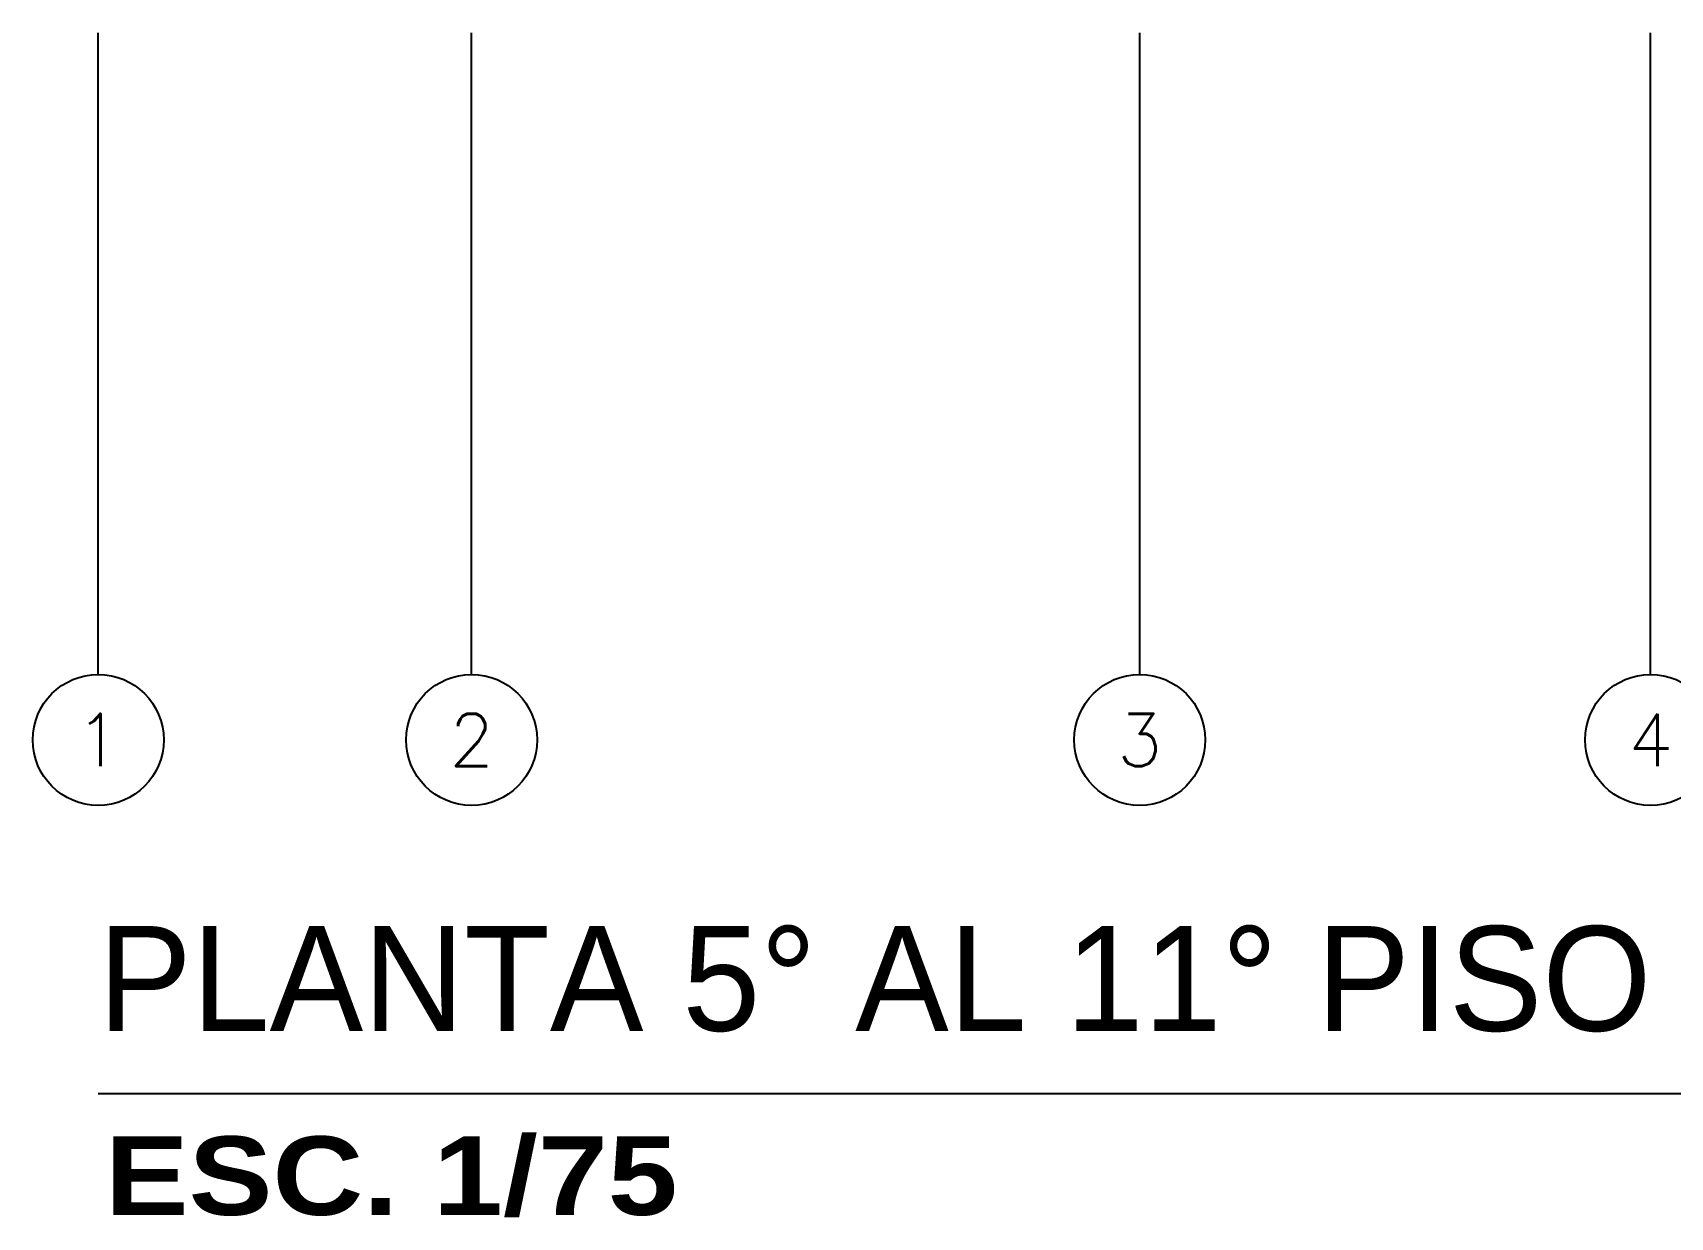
# Model space of a CAD drawing. Header units: millimetres. Extents: x -3 to 53, y -269 to 39.
# Drawn here: x -0.25 to 6, y -71.08 to -66.55 of the extents above; entities that cross this region are included whole.
import ezdxf
from ezdxf.enums import TextEntityAlignment as Align

# ---------------------------------------------------------------- set-up
doc = ezdxf.new("R2010")
doc.units = ezdxf.units.MM
doc.header["$LTSCALE"] = 15
doc.linetypes.add('PHANTOM', pattern=[63.5, 31.75, -6.35, 6.35, -6.35, 6.35, -6.35])
doc.linetypes.add('PHANTOM2', pattern=[1.25, 0.625, -0.125, 0.125, -0.125, 0.125, -0.125])
for name, color, linetype in [('A-EJES', 251, 'PHANTOM'), ('L-03_EQUIP-ACCES', 160, 'Continuous'), ('L13 Texto Grande', 150, 'Continuous')]:
    doc.layers.add(name, color=color, linetype=linetype)
doc.layers.add('A-MUROS', color=252, linetype='Continuous', lineweight=30)
doc.styles.add('R160-75', font='', dxfattribs={"height": 0.6})
doc.styles.add('R175-75', font='GOTHIC.TTF', dxfattribs={"height": 0.4})
doc.styles.add('ROMANS', font='romans.shx', dxfattribs={"width": 0.8})
doc.styles.get('R160-75').set_extended_font_data('Arial Black', bold=True)

# ---------------------------------------------------------------- blocks, each defined once
blk = doc.blocks.new('A$C2493226f')
at = {"layer": 'L13 Texto Grande'}
blk.add_lwpolyline([(0, -1.1), (42.5295, -1.1)], dxfattribs=at)
at = {"layer": 'L13 Texto Grande', "attachment_point": 1}
for s, insert, char_height, width, style in [('PLANTA 5° AL 11° PISO', (0, -0.4607), 0.4, 16.529649, 'R175-75'), ('ESC. 1/75', (0.0252, -1.2638), 0.3, 10.725123, 'R160-75')]:
    blk.add_mtext(s, dxfattribs=dict(at, insert=insert, char_height=char_height, width=width, style=style))
blk = doc.blocks.new('Ejes_Torre G')
at = {"layer": 'A-EJES', "linetype": 'PHANTOM2', "ltscale": 0.5}
for points in [[(0, -2.75), (0, -0.3)], [(1.425, -2.75), (1.425, -0.3)], [(3.975, -2.75), (3.975, -0.3)], [(5.925, -2.75), (5.925, -0.3)]]:
    blk.add_lwpolyline(points, dxfattribs=at)
at = {"layer": 'A-EJES', "linetype": 'Continuous'}
for centre in [(0, -3), (1.425, -3), (3.975, -3), (5.925, -3)]:
    blk.add_circle(centre, 0.25, dxfattribs=at)
at = {"layer": 'A-EJES', "linetype": 'Continuous', "style": 'ROMANS'}
for s, p in [('1', (0, -3)), ('2', (1.425, -3)), ('3', (3.975, -3)), ('4', (5.925, -3))]:
    blk.add_text(s, height=0.2, dxfattribs=at).set_placement(p, align=Align.MIDDLE_CENTER)

msp = doc.modelspace()

# ---------------------------------------------------------------- block references
at = {"layer": 'A-MUROS'}
msp.add_blockref('Ejes_Torre G', (0, -66.2539), dxfattribs=at)
at = {"layer": 'L-03_EQUIP-ACCES'}
msp.add_blockref('A$C2493226f', (0, -69.5039), dxfattribs=at)

doc.saveas('drawing.dxf')
